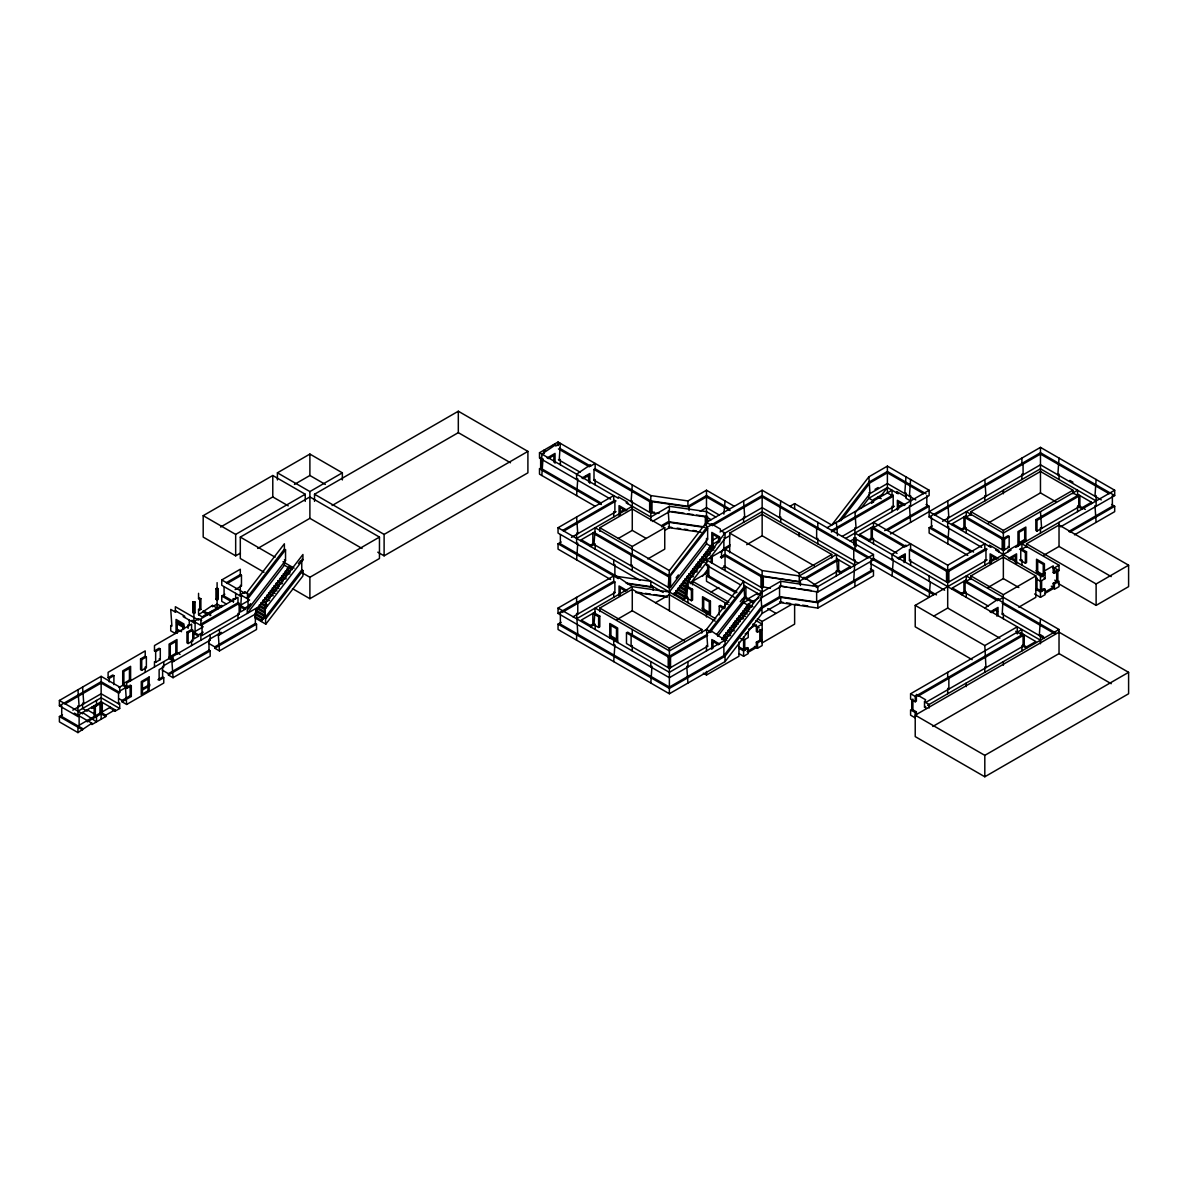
<?xml version="1.0" encoding="UTF-8"?>
<svg xmlns="http://www.w3.org/2000/svg" width="1188" height="1188" viewBox="0 0 1188 1188"><rect width="100%" height="100%" fill="white"/><g stroke="black" fill="none" stroke-linecap="round" stroke-linejoin="round"><path stroke-width="1.5" d="M247.267 597.341L284.377 549.138L284.377 543.792L247.267 591.995L248.426 608.731L247.267 608.063L250.638 603.682M248.426 598.01L285.536 549.806L284.377 549.138M248.426 608.731L285.536 560.528L285.536 549.806M284.377 561.642L284.377 565.206L247.267 613.409L247.267 608.063M257.098 609.34L289.011 567.894L289.011 566.542L292.099 568.339M254.989 617.879L265.815 624.131L264.657 607.395L266.914 604.469M298.396 563.572L300.638 560.647M265.815 608.063L302.925 559.86L302.925 554.499L265.815 602.702L265.815 608.063L264.657 607.395M265.236 616.186L261.182 621.458L261.182 620.106L254.989 616.542M264.657 618.102L301.767 569.898L301.767 560.974M265.815 618.77L302.925 570.567L301.767 569.898M265.815 624.131L302.925 575.928L302.925 570.567M659.058 513.335L650.816 512.993L594 480.175L594 469.468L595.158 468.8L651.989 501.603L689.085 506.964L706.489 496.926L706.489 527.71L707.647 528.393L707.647 539.1L670.537 587.303L668.22 587.303L669.379 570.567L706.489 522.364L762.147 490.228L873.477 554.499L873.477 559.86L817.819 591.995L779.551 585.966L779.551 596.673L760.988 607.395L723.878 655.598L669.379 687.065L560.365 624.131L560.365 613.409M669.379 575.928L706.489 527.71L762.147 495.574L933.783 594.668M707.647 528.393L669.379 577.264L592.842 533.07L592.842 543.792L669.379 587.971L670.537 587.303L670.537 576.596L594 532.402M676.121 577.873L678.378 574.947M707.647 539.1L706.489 538.431L706.489 543.792L669.379 591.995L632.268 586.634L618.354 577.264L618.354 578.601L558.048 543.792L558.048 549.138L610.617 579.492M674.012 594.668L674.012 593.332L675.868 592.263L711.122 546.465L709.266 547.534L709.266 548.871L712.355 550.653M686.768 598.024L687.926 581.274L725.036 533.07L720.403 530.397L720.403 529.061L711.122 523.7L711.122 525.037L706.489 522.364M690.183 583.709L707.053 561.805M709.295 558.88L725.036 538.431L729.684 535.758M674.012 593.332L683.293 598.693L683.293 600.029L685.149 597.609L685.149 596.272L675.868 590.926L675.868 593.599M702.509 576.225L708.137 568.918M721.636 551.395L723.878 548.47L730.071 544.906M705.924 573.982L708.167 571.057M709.889 632.595L745.916 586.634L745.916 597.341L716.646 634.541M740.228 601.722L742.47 598.811M712.102 643.599L714.359 640.688M717.73 636.308L743.599 602.702L748.232 600.029L748.232 598.693L757.513 593.332L757.513 594.668L780.709 581.274L817.819 586.634L817.819 591.995L816.646 591.327L816.646 602.034L817.819 602.702L873.477 570.567L873.477 575.928L817.819 608.063L780.709 602.702L762.147 613.409L725.036 661.627L669.379 693.762L558.048 629.491L558.048 624.131L561.137 622.349M721.888 639.604L746.376 607.796L746.376 606.459L748.232 605.375M872.319 539.1L872.319 528.393L929.135 495.574L929.135 490.228L887.391 466.127L868.844 476.834L831.734 525.037L794.624 503.608L789.975 506.296M838.476 521.636L868.844 482.194L887.391 471.473L926.046 493.792M840.762 520.834L870.002 482.863L887.391 472.824L923.655 493.748M855.375 512.563L870.002 493.569L887.391 483.531L915.755 499.896M860.973 508.479L868.844 498.262L887.391 487.54L898.217 493.792M879.521 497.772L887.391 487.54M240.407 553.103L235.669 555.836L203.193 537.095L203.193 515.666L272.78 475.497L305.242 494.238L305.242 501.381M277.413 479.952L277.413 472.824L309.89 454.068L342.352 472.824L342.352 479.952M220.597 527.041L272.78 496.926L288.238 505.85M294.416 484.422L309.89 475.497L325.349 484.422M203.193 515.666L235.669 534.407L305.242 494.238M277.413 472.824L309.89 491.565L342.352 472.824M264.033 572.215L240.303 558.509L240.303 537.095L309.89 496.926L379.462 537.095L379.462 558.509L309.89 598.693L292.486 588.639M314.523 501.381L314.523 494.238L458.316 411.226L527.903 451.395L527.903 472.824L384.11 555.836L377.784 552.182M257.707 548.47L309.89 518.339L362.073 548.47M332.105 505.524L458.316 432.64L510.498 462.771M238.298 604.232L244.951 608.063L244.951 609.399L240.303 612.072L241.461 595.337L240.303 596.005L221.755 585.298L221.755 579.937L240.303 569.23L240.303 574.591L226.388 582.625M182.789 629.714L182.789 624.665L177.22 621.443L177.22 633.234L175.364 632.164L175.364 633.501L170.73 630.828L170.73 625.467L171.889 626.135L170.73 609.399L175.364 612.072L176.522 611.404M192.753 602.034L195.084 602.034L195.084 612.741L193.926 613.409L192.753 612.741L192.753 602.034L195.084 602.034M198.559 593.332L198.559 598.693L200.876 598.693L200.876 609.399L198.559 609.399L198.559 614.76L203.193 617.433L203.193 616.097L221.755 605.375L221.755 606.726L217.107 604.039L212.474 606.726L212.474 605.375L218.265 608.731M215.949 588.639L218.265 588.639L218.265 599.361L217.107 600.029L215.949 599.361L215.949 588.639L218.265 588.639M200.876 598.693L198.559 598.693M227.235 583.471L241.461 575.259L241.461 585.966L235.135 589.619M198.559 609.399L200.876 609.399M215.949 599.361L217.107 598.693M226.388 604.039L221.755 601.366L221.755 596.005L224.844 594.223M198.559 614.76L212.474 605.375M193.926 621.458L198.559 618.77L201.648 620.552M233.353 602.257L233.353 598.693L235.669 598.693L235.669 593.332M248.04 593.777L244.951 591.995L240.303 594.668L249.584 600.029L240.303 605.375M77.948 727.234L79.121 726.566L79.121 715.859L77.948 716.527L59.4 705.806L59.4 700.46L101.143 676.343L119.706 687.065L119.706 692.426L118.548 693.094L101.143 683.041L64.88 703.979M183.101 616.542L193.926 622.794L195.084 622.126L195.084 632.833L193.926 633.501L198.559 636.174L198.559 634.838L191.981 631.051M290.243 572.081L287.154 570.299L287.154 568.963L289.011 567.894M288.387 574.487L285.298 572.705L285.298 571.369L287.154 570.299M286.531 576.908L283.442 575.126L283.442 573.774L285.298 572.705M284.675 579.313L281.586 577.531L281.586 576.195L283.442 575.126M59.4 705.806L101.143 681.704L119.706 692.426M145.218 656.266L146.376 656.934L146.376 667.641L141.728 670.329L140.57 669.661L140.57 658.939L145.218 656.266L145.218 650.905L108.108 672.334L108.108 677.695L112.741 675.007L113.9 675.675L113.9 684.615M191.595 629.491L192.753 630.16L192.753 640.867L188.12 643.54L186.962 642.871L186.962 632.164L191.595 629.491L191.595 624.131L154.485 645.559L154.485 650.905L159.133 648.232L160.291 648.9L160.291 659.607L155.658 662.295L154.485 661.627L154.485 666.973M237.986 602.702L237.986 597.341L200.876 618.77L200.876 624.131L237.986 602.702L239.144 603.37L239.144 614.092L202.034 635.506L200.876 634.838L200.876 640.198M282.833 581.719L279.729 579.937L279.729 578.601L281.586 577.531M108.108 677.695L109.266 678.363L113.9 675.675M140.57 658.939L141.728 659.607L146.376 656.934M154.485 650.905L155.658 651.573L160.291 648.9M186.962 632.164L188.12 632.833L192.753 630.16M200.876 624.131L202.034 624.799L239.144 603.37M280.977 584.14L277.873 582.343L277.873 581.006L279.729 579.937M279.121 586.545L276.017 584.763L276.017 583.427L277.873 582.343M277.264 588.951L274.161 587.169L274.161 585.832L276.017 584.763M275.408 591.372L272.319 589.575L272.319 588.238L274.161 587.169M273.552 593.777L270.463 591.995L270.463 590.659L272.319 589.575M271.696 596.183L268.607 594.401L268.607 593.064L270.463 591.995M198.559 634.838L203.193 632.164M244.951 608.063L249.584 605.375M269.839 598.604L266.751 596.807L266.751 595.47L268.607 594.401M101.143 683.041L101.143 712.503L105.791 715.176L105.791 716.527L91.877 724.561L91.877 723.21L77.948 732.595L59.4 721.873L59.4 716.527L62.489 714.731M198.559 636.174L193.926 638.862L193.926 632.164L203.193 626.804L191.981 620.329M267.983 601.009L264.894 599.227L264.894 597.876L266.751 596.807M72.795 710.127L101.143 693.762L118.548 703.801L119.706 703.133L119.706 708.494L115.058 711.167L111.969 709.385M266.127 603.415L263.038 601.633L263.038 600.296L264.894 599.227M265.815 606.726L261.182 604.039L261.182 602.702L263.038 601.633M130.606 679.432L122.72 683.976L127.354 686.664M265.503 610.023L259.326 606.459L259.326 605.108L261.182 604.039M77.948 711.167L101.143 697.772L119.706 708.494M118.934 687.51L123.567 684.837M172.26 656.726L126.656 683.041L126.656 688.401L125.497 687.733L126.656 704.469L122.022 701.796L122.022 700.46L130.145 695.767L131.304 696.435L131.304 685.728L130.145 685.06L130.145 695.767M265.206 613.32L257.469 608.865L257.469 607.528L259.326 606.459M301.975 572.69L309.89 577.264L379.462 537.095M314.523 494.238L384.11 534.407L527.903 451.395M257.469 608.865L255.613 609.934L264.894 615.295L264.894 616.631L263.038 617.701L255.301 613.231M77.948 715.176L101.143 701.796L115.058 709.83L115.058 711.167M120.047 690.881L128.586 685.951M163.513 665.785L173.745 659.875L173.745 661.226L169.097 658.538L169.097 644.074L176.982 639.53L176.982 653.994M210.157 638.862L221.369 632.387M126.656 688.401L131.304 685.728M173.047 677.695L210.157 656.266L210.157 650.905L208.999 650.237L168.414 673.67L168.414 675.007L173.047 677.695L171.889 660.959L173.047 661.627L210.157 640.198L210.157 634.838M219.438 650.905L256.534 629.491L256.534 624.131L255.375 623.462L214.79 646.896L214.79 648.232L219.438 650.905L218.265 634.169L219.438 634.838L256.534 613.409L256.534 608.063L173.047 656.266L173.047 661.627M610.617 499.153L539.501 458.093L539.501 452.732L544.134 450.059L545.292 450.727L545.292 449.391L558.048 442.025L650.816 495.574L687.926 500.935L706.489 490.228L734.318 506.296M79.507 725.007L110.425 707.142L110.425 708.494M142.115 688.847L149.851 684.392M157.974 679.699L162.608 677.026L163.766 677.695L163.766 683.041L126.656 704.469M261.182 620.106L263.038 619.037L263.038 617.701M122.022 701.796L131.304 696.435M142.115 690.183L149.851 685.728M163.766 677.695L159.133 680.368L159.133 669.661L163.766 666.973L163.766 661.627M168.414 675.007L210.157 650.905M214.79 648.232L256.534 624.131M547.148 457.959L555.034 453.4L555.034 463.246M548.307 458.627L553.875 455.405L553.875 462.147M105.791 715.176L115.058 709.83M595.158 506.296L539.501 474.161L539.501 468.8L540.659 468.131L600.965 502.94M560.365 459.429L559.206 460.098L560.365 443.362L555.732 446.035L555.732 444.698L541.817 454.068L541.817 468.8M559.593 448.262L590.525 466.127L595.158 463.439L595.158 468.8M581.942 478.036L589.827 473.492L589.827 483.323M583.1 478.705L588.669 475.497L588.669 482.224M594 480.175L595.158 479.507L595.158 484.867M640.005 580.383L558.048 533.07L558.048 527.724L613.721 495.574L613.721 500.935L614.879 501.603L614.879 512.325L613.721 511.642L613.721 517.003M562.696 530.397L614.879 500.267M563.528 531.244L616.037 500.935M558.048 543.792L561.137 541.995M571.443 537.392L616.037 511.642M619.898 512.102L624.532 509.414M576.611 538.431L632.268 506.296M599.792 531.288L599.792 527.724L632.268 508.969L664.745 527.724L664.745 549.138L647.727 558.969M581.244 541.104L581.244 539.768L595.158 531.734M689.085 510.528L689.085 506.964L687.926 506.296L650.816 500.935L649.658 501.603L649.658 512.325L654.35 512.162M594 469.468L650.816 502.272L651.989 501.603L651.989 512.325L650.816 511.642M581.244 539.768L590.525 545.129L593.451 543.436M595.158 543.792L590.525 546.465L590.525 545.129M715.77 517.003L706.489 511.642L669.379 506.296L650.816 517.003L626.091 502.717M618.354 538.431L632.268 530.397L646.183 538.431M652.375 521.473L669.379 511.642L706.489 517.003L707.647 516.335M729.684 508.969L706.489 495.574L687.926 506.296L687.926 500.935M661.894 525.348L668.22 521.695L703.563 526.789M661.642 526.819L669.379 522.364L704.722 527.457M599.792 527.724L632.268 546.465L664.745 527.724M664.745 530.397L669.379 527.724L701.187 532.313M700.163 511.286L706.489 507.632L719.141 514.939M780.709 581.274L780.709 586.634L762.147 597.341L725.036 645.559L669.379 677.695L558.048 613.409L558.048 608.063L614.879 575.259L614.879 564.538M558.048 613.409L613.721 581.274L614.879 581.942L614.879 592.664L573.017 616.824M561.954 612.503L614.879 581.942M712.28 525.705L762.147 496.926L867.997 558.033M720.017 531.957L762.147 507.632L858.508 563.261M576.611 618.77L632.268 586.634L632.268 610.736L684.451 640.867M712.666 540.213L718.859 536.649M723.492 533.961L762.147 511.642L854.915 565.206M599.792 611.627L599.792 608.063L632.268 589.307L701.841 629.477L701.841 633.056M729.684 552.717L729.684 533.07L762.147 514.33L831.734 554.499L831.734 558.063M595.158 612.072L581.244 620.106L590.525 625.467L593.614 623.685M712.666 544.238L718.859 540.659M710.513 553.073L707.409 551.291L707.409 549.94L709.266 548.871M708.657 555.479L705.553 553.697L705.553 552.361L707.409 551.291M706.801 557.885L703.697 556.103L703.697 554.766L705.553 553.697M598.633 616.765L599.792 616.097L599.792 626.804L598.633 627.472L592.842 624.131L592.842 613.409L598.633 616.765L598.633 627.472M651.989 585.966L650.816 586.634L626.091 583.07M704.944 560.305L701.841 558.509L701.841 557.172L703.697 556.103M627.249 583.739L651.989 587.303L653.148 586.634L653.148 590.213M703.088 562.711L699.999 560.929L699.999 559.593L701.841 558.509M701.232 565.117L698.143 563.335L698.143 561.998L699.999 560.929M699.376 567.537L696.287 565.74L696.287 564.404L698.143 563.335M697.519 569.943L694.431 568.161L694.431 566.825L696.287 565.74M712.28 557.84L711.122 557.172L706.489 559.86L706.489 565.206L740.51 584.852M729.684 546.465L712.28 556.504L712.28 563.201M695.663 572.349L692.574 570.567L692.574 569.23L694.431 568.161M693.807 574.769L690.718 572.972L690.718 571.636L692.574 570.567M691.951 577.175L688.862 575.393L688.862 574.042L690.718 572.972M690.094 579.581L687.006 577.799L687.006 576.462L688.862 575.393M706.489 565.206L707.647 564.538L707.647 575.259L737.02 592.218M800.415 585.521L800.415 581.942L763.305 576.596L725.036 554.499L720.403 557.172L721.562 557.84L725.036 555.836L725.036 570.567M688.238 581.986L685.149 580.204L685.149 578.868L687.006 577.799M616.81 619.661L632.268 610.736M687.926 585.298L683.293 582.625L683.293 581.274L685.149 580.204M746.688 544.683L762.147 535.758L814.329 565.874M686.07 587.704L681.437 585.031L681.437 583.694L683.293 582.625M685.773 591.015L679.581 587.436L679.581 586.1L681.437 585.031M685.461 594.312L677.724 589.842L677.724 588.506L679.581 587.436M655.464 602.702L669.379 594.668L715.235 621.146M675.868 590.926L677.724 589.842M692.574 584.852L692.574 581.274L708.033 572.349M685.61 586.634L686.768 585.966L692.574 589.307L692.574 600.029L691.416 600.697L685.61 597.341L685.61 586.634L691.416 589.976L692.574 589.307M734.318 597.341L706.489 581.274L706.489 575.928L707.647 575.259M721.562 568.562L725.036 566.542M683.293 598.693L685.149 597.609L675.868 592.263M685.61 597.341L686.768 596.673M744.757 598.01L743.599 581.274L706.489 629.477L707.647 646.227L669.379 668.309L626.477 643.54L626.477 632.833L627.635 632.164L670.537 656.934L670.537 667.641L668.22 667.641L668.22 656.934L706.489 634.838L744.757 585.966M683.293 600.029L685.149 598.96M875.021 489.337L878.11 487.54M711.122 591.995L718.859 587.525M882.758 494.238L873.477 499.599L873.477 502.272M827.086 527.724L892.025 490.228L892.025 495.574M831.734 530.397L893.198 494.906M831.348 531.957L893.198 496.257L893.198 506.964M800.415 581.942L762.147 575.928L760.988 576.596L760.988 587.303L762.147 586.634L770.373 588.327M723.878 555.167L762.147 577.264L763.305 576.596L763.305 587.303L762.147 587.971L723.878 565.874M719.245 614.983L719.245 606.058L720.403 605.375L725.036 608.063L725.036 602.702M842.158 536.427L894.356 506.296M898.217 506.741L902.85 504.068M845.648 538.431L929.135 490.228M859.563 535.758L859.563 534.407L873.477 526.373M850.281 541.104L856.088 537.763M599.792 608.063L669.379 648.232L701.841 629.477M729.684 533.07L799.257 573.24L831.734 554.499M748.232 606.726L748.232 604.039L759.058 597.787M723.878 539.545L723.878 548.47L762.147 570.567L799.257 575.928L836.367 554.499L837.525 571.235M747.608 611.983L744.52 610.201L744.52 608.865L746.376 607.796L749.465 609.578M745.767 614.404L742.663 612.607L742.663 611.271L744.52 610.201M743.911 616.81L740.807 615.028L740.807 613.676L742.663 612.607M873.477 543.792L873.477 538.431L868.844 541.104L868.844 539.768L872.319 537.763M884.689 530.62L926.818 506.296L926.818 495.574M742.055 619.215L738.951 617.433L738.951 616.097L740.807 615.028M837.525 559.192L799.257 581.274L799.257 573.24M887.391 530.397L929.135 506.296L929.135 517.003L981.704 547.356M626.477 632.833L669.379 657.603L707.647 635.506M740.198 621.621L737.095 619.839L737.095 618.503L738.951 617.433M805.063 579.269L838.683 559.86L838.683 570.567L812.785 585.521M738.342 624.042L735.238 622.26L735.238 620.908L737.095 619.839M736.486 626.447L733.397 624.665L733.397 623.329L735.238 622.26M734.63 628.853L731.541 627.071L731.541 625.734L733.397 624.665M890.48 533.961L1040.465 447.371L1114.686 490.228L1114.686 495.574L1060.572 526.819M732.773 631.274L729.684 629.477L729.684 628.14L731.541 627.071M730.917 633.679L727.828 631.897L727.828 630.561L729.684 629.477M729.061 636.085L725.972 634.303L725.972 632.966L727.828 631.897M727.205 638.505L724.116 636.709L724.116 635.372L725.972 634.303M929.135 517.003L1040.465 452.732L1114.686 495.574M725.348 640.911L722.259 639.129L722.259 637.793L724.116 636.709M934.614 515.176L1040.465 454.068L1109.206 493.748M837.911 570.121L841 571.903L850.281 566.542L850.281 567.894M816.26 587.525L873.477 554.499M748.618 629.254L756.355 624.799L756.355 631.496L757.513 632.164L762.147 629.491M757.409 618.71L762.147 621.443L791.535 604.484M745.143 633.947L748.232 632.164L748.232 637.525L743.599 640.198L740.51 638.416M967.789 555.39L929.135 533.07L929.135 527.724L932.238 525.928M942.53 521.324L1040.465 464.79L1101.291 499.896M947.697 522.364L1040.465 468.8L1096.123 500.935M970.893 515.221L970.893 511.642L1040.465 471.473L1072.942 490.228L1072.942 493.792M952.331 525.037L952.331 523.7L966.245 515.666M558.048 624.131L669.379 688.401L725.036 656.266L762.147 608.063L780.709 597.341L817.819 602.702L817.819 608.063M893.198 559.192L892.025 559.86L892.025 554.499L905.954 545.129L905.954 546.465L910.587 543.792L910.587 549.138L948.856 571.235L948.856 581.942L946.539 581.942L946.539 571.235L985.966 548.47M987.124 559.86L947.697 582.625L909.429 560.528L909.429 549.806L910.587 549.138M948.856 527.041L947.697 527.724L947.697 517.003M970.893 514.33L965.087 517.671L965.087 528.393M897.371 558.375L905.256 553.831L905.256 562.028M898.529 559.058L904.098 555.836L904.098 562.577M744.757 648.9L747.074 647.564L748.232 648.232L748.232 653.593L743.599 656.266L738.951 653.593M747.074 651.573L756.355 646.227L756.355 642.203L759.83 640.198L760.988 640.867L760.988 630.16L759.83 629.491L759.83 640.198M738.951 648.232L743.599 650.905L748.232 648.232M756.355 642.203L757.513 642.871L762.147 640.198M703.326 673.18L706.489 675.007L738.951 656.266L738.951 641.98M762.147 642.871L794.624 624.131L794.624 604.484M748.232 652.242L757.513 646.896L756.355 646.227M966.245 533.07L966.245 527.724L961.612 530.397L961.612 529.061L965.087 527.041M754.425 646.45L757.513 648.232L762.147 645.559L762.147 621.443M909.429 560.528L910.587 559.86L910.587 565.206M988.282 523.032L1040.465 492.901L1055.924 501.826M970.893 511.642L1003.355 530.397L1072.942 490.228M873.477 527.724L873.477 522.364L947.697 565.206L984.807 543.792L984.807 549.138L985.966 549.806L985.966 560.528L984.807 559.86L984.807 565.206M1035.832 519.691L1036.99 520.359L1079.892 495.574L1079.892 506.296L1036.99 531.066L1035.832 530.397L1035.832 519.691L1078.734 494.906M909.429 549.806L947.697 571.903L987.124 549.138M1003.355 539.768L1009.161 536.427L1009.161 547.133L1003.355 550.475L963.928 527.724L963.928 517.003L1003.355 539.768L1003.355 578.601L987.896 587.525M1077.575 511.657L1077.575 506.296L1078.734 505.628L1085.312 509.414M1019.17 542.693L1025.496 539.04M989.441 561.196L995.633 557.618M1017.968 544.728L1025.853 540.169M1091.49 503.608L1091.49 502.272L1082.209 507.632L1082.209 508.969L1077.575 506.296M972.155 659.667L915.22 626.804L915.22 605.375L1011.092 550.029M1015.725 547.356L1114.686 490.228M970.893 579.492L970.893 575.928L1003.355 557.172L1035.832 575.928L1035.832 597.341L1018.814 607.172M1026.551 547.356L1026.551 543.792L1059.028 525.037L1128.6 565.206L1128.6 586.634L1096.123 605.375L1058.181 583.471M952.331 589.307L952.331 587.971L966.245 579.937M970.893 578.601L965.087 581.942L965.087 592.664M1026.551 546.465L1020.759 549.806L1020.759 560.528L1021.918 559.86L1021.918 565.206M1008.686 558.375L1016.572 553.831L1016.572 563.676M1009.845 559.058L1015.413 555.836L1015.413 562.577M1019.586 549.138L1025.393 552.494L1026.551 551.826L1026.551 562.533L1025.393 563.201L1019.586 559.86M966.245 597.341L966.245 591.995L961.612 594.668L961.612 593.332L965.087 591.327M1068.68 531.511L1112.369 506.296L1112.369 495.574M1069.839 532.179L1114.686 506.296L1114.686 511.657L1074.487 534.852M933.783 616.097L947.697 608.063L999.88 638.194M1043.554 555.39L1059.028 546.465L1111.211 576.596M970.893 575.928L1003.355 594.668L1035.832 575.928M984.807 608.063L998.722 598.693L998.722 600.029L1003.355 597.341M1041.624 580.605L1041.624 591.327L1036.99 588.639L1036.99 577.932L1035.832 578.601L1040.465 581.274L1045.098 578.601L1045.098 573.24L1040.465 575.928L1040.465 590.659L1043.94 588.639L1045.098 589.307L1045.098 594.668L1040.465 597.341L1034.614 593.97M1053.221 568.562L1059.028 565.206L1021.918 543.792L1021.918 549.138M1045.098 573.24L1043.94 571.235L1053.221 565.874L1053.221 572.571L1056.696 570.567L1057.855 571.235L1057.855 581.942L1054.766 580.16M1044.044 638.253L1002.197 614.092L1003.355 594.668M1053.221 572.571L1054.38 573.24L1059.028 570.567L1059.028 565.206M990.139 611.939L998.024 607.395L998.024 615.592M991.297 612.607L996.866 609.399L996.866 616.126M1036.99 588.639L1035.832 589.307L1040.465 591.995L1045.098 589.307M1045.485 591.773L1053.221 587.303L1053.221 583.293L1056.696 581.274L1056.696 570.567M1002.197 614.092L1003.355 613.409L1003.355 618.77M1054.38 583.961L1059.028 581.274L1059.028 586.634L1054.38 589.307L1054.38 583.961L1053.221 583.293M1045.098 593.332L1054.38 587.971L1051.291 586.189M915.22 605.375L984.807 645.559L1017.27 626.804L1017.27 633.947M1026.551 543.792L1096.123 583.961L1128.6 565.206M926.818 708.494L924.502 707.142L924.502 701.796L925.66 699.791L916.379 694.431L916.379 701.128L915.22 701.796L910.587 699.108L910.587 693.762L1021.918 629.491L1021.918 634.838M910.587 693.762L915.22 696.435L1023.076 634.169M917.923 696.213L1024.234 634.838L1024.234 645.559L925.66 702.464M1043.554 636.62L1040.465 634.838L1039.307 635.506L1040.465 618.77M912.904 709.83L911.745 710.498L911.745 699.791L912.904 699.108L912.904 709.83L916.379 711.835L916.379 715.859M1023.076 644.891L1026.551 646.896L1035.832 641.535L1020.358 632.61M915.22 717.864L910.587 715.176L910.587 709.83L915.22 712.503L916.379 711.835M924.502 707.142L925.66 706.474M927.59 705.36L1059.028 629.491L1059.028 653.593L932.803 726.462M1128.6 672.334L1059.028 632.164L915.22 715.176L984.807 755.36L1128.6 672.334L1128.6 693.762L984.807 776.774L915.22 736.605L915.22 712.503M671.755 511.493L684.125 513.275M687.659 513.78L692.96 514.553M696.495 515.057L705.33 516.335L711.122 519.691M668.265 526.893L671.784 527.398M677.071 528.155L680.605 528.675M684.125 529.18L687.659 529.685M692.946 530.457L696.465 530.962M781.318 586.219L786.619 586.991M790.154 587.496L795.455 588.253M798.989 588.773L811.359 590.555M779.595 601.871L783.115 602.375M786.634 602.895L790.169 603.4M795.455 604.157L798.975 604.677M802.509 605.182L807.795 605.939M638.179 592.337L641.713 592.857M645.247 593.361L650.549 594.134M654.083 594.639L666.453 596.421M635.803 592.5L667.611 597.089M1069.839 480.412L1072.942 482.194M1111.597 504.514L1114.686 506.296M1077.575 494.238L1091.49 502.272M1072.942 492.901L1078.734 496.257L1078.734 506.964M1009.161 536.427L1008.003 535.758L1002.197 539.1L1002.197 549.806L1004.513 549.806L1004.513 539.1L965.087 516.335M1020.759 548.47L1026.551 551.826M1053.221 567.225L1059.028 570.567M1008.003 546.465L1009.161 547.133M926.046 504.514L929.135 506.296M1036.04 570.686L1043.94 575.259M905.954 496.926L896.673 491.565L896.673 492.901M952.331 523.7L961.612 529.061M1011.092 557.618L1015.725 560.305M1042.826 575.957L1036.53 572.304L1036.53 559.192L1044.415 563.736L1044.415 573.581M910.587 500.935L905.954 498.262L905.954 492.901L904.781 493.569L905.954 476.834M929.135 511.642L990.985 547.356M995.633 550.029L1042.01 576.819M1043.94 577.932L1045.098 578.601M893.198 496.257L887.391 492.901L887.391 472.824M905.256 504.826L897.371 500.267L897.371 510.112M998.024 558.375L990.139 553.831L990.139 563.676M904.098 505.494L898.529 502.272L898.529 509.013M996.866 559.058L991.297 555.836L991.297 562.577M881.214 498.708L878.11 496.926L878.11 498.262M973.596 552.049L931.466 527.724L931.466 517.003M868.844 492.901L870.002 493.569L868.844 476.834M929.135 527.724L970.893 551.826M1003.355 578.601L1018.814 587.525M1059.028 629.491L966.245 575.928L966.245 581.274M872.319 527.041L904.395 545.574M965.087 580.605L1055.924 633.056M904.781 547.133L871.16 527.724L871.16 538.431L897.059 553.385M997.564 600.697L963.928 581.274L963.928 591.995L988.282 606.058M1002.197 603.37L1055.122 633.932M901.692 556.058L904.781 557.84M994.46 609.622L997.564 611.404M859.563 534.407L868.844 539.768M952.331 587.971L961.612 593.332M854.915 533.07L1040.465 640.198M1059.028 653.593L1111.211 683.709M944.609 590.213L853.756 537.763L853.756 544.906M1015.725 631.274L1023.076 635.506L1023.076 646.227M873.091 558.286L936.486 594.891M870.388 563.424L929.135 597.341L930.293 582.402M870.388 568.785L873.477 570.567M836.367 558.509L850.281 566.542M706.489 496.926L730.071 510.528M799.257 575.928L803.89 578.601L803.89 577.264L817.819 586.634M723.878 537.763L725.036 538.431L725.036 533.07M553.415 444.698L554.573 445.366L554.573 444.03M558.434 448.93L589.367 466.795M714.968 547.341L711.122 545.129L711.122 547.802M706.489 543.792L714.211 548.247M720.403 551.826L721.562 552.494M558.434 459.652L580.086 472.141M586.263 475.72L589.367 477.502M709.266 547.534L713.914 550.207M539.501 452.732L618.354 498.262L618.354 496.926L627.635 502.272L627.635 503.608M707.409 549.94L710.513 551.737M705.553 552.361L710.201 555.034M626.937 510.172L619.052 505.628L619.052 515.458M703.697 554.766L706.801 556.548M625.779 510.84L620.21 507.632L620.21 514.359M701.841 557.172L762.147 591.995L725.036 640.198L669.379 672.334L558.048 608.063M699.999 559.593L704.633 562.266M743.599 585.298L760.602 595.114M539.501 468.8L601.351 504.514M698.143 561.998L701.232 563.78M696.287 564.404L700.92 567.092M767.73 608.612L775.645 613.171M694.431 566.825L697.519 568.606M744.757 596.673L752.865 601.366M706.489 575.928L735.862 592.886M752.865 602.702L743.599 597.341L743.599 602.702L751.321 607.172M924.502 701.796L929.135 704.469L929.135 708.048M692.574 569.23L697.208 571.903M748.232 604.039L752.865 606.726M690.718 571.636L693.807 573.418M746.376 606.459L749.465 608.241M688.862 574.042L693.495 576.729M744.52 608.865L749.168 611.538M687.006 576.462L690.094 578.244M692.574 581.274L728.942 602.271M742.663 611.271L747.311 613.944M685.149 578.868L689.783 581.541M669.379 570.567L595.158 527.724L594 544.46M687.926 581.274L728.14 604.484M755.969 620.552L762.147 624.131L757.513 626.804L757.513 632.164M740.807 613.676L745.455 616.364M683.293 581.274L687.926 583.961M738.951 616.097L743.599 618.77M752.865 624.131L759.058 627.695M681.437 583.694L687.629 587.258M719.245 606.058L723.878 608.731M737.095 618.503L740.198 620.284M679.581 586.1L685.773 589.664M735.238 620.908L738.342 622.705M677.724 588.506L685.461 592.975M733.397 623.329L736.486 625.111M576.611 533.07L577.769 533.739L576.611 517.003M702.063 608.182L709.964 612.741M731.541 625.734L734.63 627.516M558.048 527.724L715.77 618.77M729.684 628.14L734.318 630.828M650.816 585.298L663.186 592.441M727.828 630.561L730.917 632.343M651.989 587.303L650.816 586.634L650.816 581.274L613.721 575.928L613.721 581.274M725.972 632.966L730.605 635.639M724.116 635.372L727.205 637.154M617.968 577.041L560.365 543.792L560.365 534.852M738.565 646.673L744.757 650.237L744.757 639.53M722.259 637.793L726.893 640.466M626.937 590.525L619.052 585.966L619.052 595.812M719.705 644.074L711.82 639.53L711.82 649.376M625.779 591.193L620.21 587.971L620.21 594.713M718.547 644.742L712.978 641.535L712.978 648.262M614.879 592.664L613.721 591.995L613.721 597.341M707.647 646.227L706.489 645.559L706.489 650.905M594 612.741L599.792 616.097M609.281 634.956L617.196 639.53M609.771 636.575L617.656 641.134M301.767 559.192L302.925 559.86M284.377 559.86L285.536 560.528M240.303 537.095L275.096 557.172M282.996 561.746L294.075 568.131M284.377 565.206L292.099 569.676M287.154 568.963L290.243 570.745M285.298 571.369L289.946 574.042M283.442 573.774L286.531 575.571M281.586 576.195L286.234 578.868M279.729 578.601L282.833 580.383M277.873 581.006L282.521 583.694M276.017 583.427L279.121 585.209M274.161 585.832L278.809 588.506M272.319 588.238L276.953 590.926M270.463 590.659L275.096 593.332M240.303 574.591L241.461 575.259M268.607 593.064L273.24 595.737M266.751 595.47L269.839 597.252M264.894 597.876L269.528 600.564M240.303 585.298L241.461 585.966M263.038 600.296L266.127 602.078M221.755 579.937L244.951 593.332L244.951 591.995M261.182 602.702L267.359 606.281M259.326 605.108L265.503 608.687M257.469 607.528L265.206 611.983M255.613 611.271L264.894 616.631M233.353 598.693L234.511 599.361M233.561 601.484L224.072 596.005L224.072 587.08M255.301 614.582L263.038 619.037M221.755 596.005L231.021 601.366M240.303 606.726L244.951 609.399M239.144 614.092L237.986 613.409L237.986 618.77M215.949 608.731L217.107 609.399L217.107 589.307M211.316 611.404L212.474 612.072M211.316 612.741L210.157 612.072L210.157 615.651M203.193 610.736L210.929 615.206M203.193 612.072L207.841 614.76L207.841 613.409M193.926 612.072L195.084 612.741M175.364 610.736L184.645 616.097L184.645 617.433M210.157 640.198L208.999 639.53L208.999 650.237M176.522 622.126L184.259 626.581M176.908 623.685L183.101 627.249M208.613 643.317L214.79 646.896M176.908 629.031L181.556 631.719M192.753 640.867L191.595 640.198L191.595 645.559M180.086 654.44L176.982 652.643L169.097 657.202L173.745 659.875M159.133 658.939L160.291 659.607M162.221 670.106L168.414 673.67M146.376 667.641L145.218 666.973L145.218 672.334M125.809 687.11L122.72 685.328L122.72 670.864L130.606 666.305L130.606 680.769M118.934 698.663L122.022 700.46M101.143 703.133L99.985 702.464L99.985 713.171L105.791 716.527M94.966 708.939L91.877 707.142L91.877 708.494M94.966 714.285L87.229 709.83L87.229 711.167L82.596 708.494L82.596 703.133L83.754 703.801L82.596 687.065M95.352 715.859L96.51 716.527L96.51 721.873L82.596 712.503L82.596 713.84M59.4 700.46L81.051 712.949M74.369 713.112L91.877 723.21M79.121 726.566L61.717 716.527L61.717 705.806M79.507 726.789L82.596 728.571M59.4 716.527L82.596 729.907M1096.123 479.507L1094.965 496.257M1096.123 495.574L1096.123 506.296L1094.965 505.628L1096.123 522.364M1096.123 583.961L1096.123 605.375M1077.575 495.574L1077.575 490.228L1003.355 533.07L966.245 511.642L966.245 517.003M1059.028 458.093L1057.855 474.829M1059.028 474.161L1059.028 479.507M1059.028 522.364L1059.028 546.465M1054.38 567.894L1054.38 573.24M1043.242 576.195L1043.242 564.404L1037.688 561.196L1037.688 572.972M1041.624 528.393L1040.465 511.642M1040.465 447.371L1040.465 452.732M1040.465 454.068L1040.465 492.901M1040.465 527.724L1040.465 533.07M1040.465 591.995L1040.465 597.341M1040.465 634.838L1040.465 643.762M1036.99 520.359L1036.99 531.066M1026.551 646.896L1026.551 648.232L1021.918 645.559L1021.918 650.905M1025.853 541.505L1025.853 527.041L1017.968 531.6L1017.968 546.064M1025.393 552.494L1025.393 563.201M1024.695 540.837L1024.695 529.061L1019.126 532.269L1019.126 544.059M1021.918 458.093L1021.918 463.439L1023.076 464.107L1023.076 474.829L1021.918 474.161L1021.918 479.507M1017.27 546.465L1017.27 545.129L1008.003 550.475L1008.003 551.826M1003.355 490.228L1003.355 493.792M1003.355 530.397L1003.355 538.431M1003.355 661.627L1003.355 665.191M998.722 551.826L998.722 550.475L989.441 545.129L989.441 546.465M985.966 496.257L984.807 479.507M984.807 495.574L984.807 500.935M984.807 645.559L985.966 667.641L984.807 666.973L984.807 672.334M984.807 755.36L984.807 776.774M966.245 683.041L966.245 686.619M948.856 517.671L947.697 500.935M948.856 528.838L947.697 543.792M947.697 565.206L947.697 570.567M947.697 571.903L947.697 608.063M947.697 672.334L947.697 677.695L948.856 678.363L948.856 689.07L947.697 688.401L947.697 693.762M929.135 575.928L929.135 581.274M915.22 696.435L915.22 701.796M910.587 479.507L909.429 496.257M910.587 495.574L910.587 506.296L909.429 505.628L910.587 522.364M893.198 560.974L892.025 575.928M892.025 506.296L892.025 511.657M887.391 466.127L887.391 471.473M871.621 502.004L871.621 503.341L873.477 500.935L868.844 498.262L868.844 494.683M871.16 559.86L871.16 570.567L816.646 602.034L779.551 596.673L780.709 597.341L780.709 602.702M856.088 528.393L854.915 511.642M856.088 539.545L856.088 546.688M854.915 527.724L854.915 549.138L853.756 549.806L853.756 560.528L854.915 559.86L853.756 580.605L854.915 581.274L854.915 586.634M841 571.903L841 573.24L836.367 570.567L836.367 575.928M837.525 535.536L836.367 522.364M817.819 522.364L817.819 527.71L816.646 528.393L816.646 539.1L817.819 538.431L817.819 543.792M799.257 533.07L799.257 536.649M794.624 503.608L794.624 508.969M791.134 505.628L791.134 506.964M780.709 500.935L779.551 517.671M780.709 517.003L780.709 522.364M762.147 490.228L762.147 495.574M762.147 496.926L762.147 535.758M762.147 570.567L762.147 575.928M762.147 577.264L762.147 597.341L760.988 596.673L762.147 613.409M757.513 642.871L757.513 648.232M744.757 517.671L743.599 500.935M743.599 517.003L743.599 522.364M743.599 636.62L743.599 649.569M743.599 650.905L743.599 656.266M725.036 500.935L723.878 514.107M725.036 549.138L725.036 554.499M725.036 661.627L725.036 656.266L723.878 655.598L723.878 644.876L725.036 645.559L725.036 640.198L711.122 630.828L711.122 632.164L706.489 629.477L669.379 650.905L595.158 608.063L594 624.799M721.562 551.143L721.562 557.84M719.705 541.876L719.705 536.961L711.82 532.402L711.82 545.53M718.547 542.678L718.547 537.629L712.978 534.407L712.978 546.198M711.122 557.172L711.122 562.533M709.266 613.691L709.266 601.9L703.697 598.693L703.697 610.469M708.805 565.206L708.805 575.928M707.647 518.116L707.647 521.695M706.489 490.228L706.489 495.574M706.489 613.409L706.489 616.988M706.489 671.443L706.489 675.007M705.33 516.335L705.33 525.259M691.416 589.976L691.416 600.697M687.926 597.341L687.926 602.702M687.926 661.627L687.926 666.973L686.768 666.305L687.926 683.041M669.379 506.296L669.379 511.642M669.379 527.724L668.22 510.974M669.379 577.264L669.379 610.736M669.379 648.232L669.379 656.266M669.379 657.603L669.379 687.065M669.379 688.401L669.379 693.762M650.816 495.574L650.816 500.935M650.816 502.272L650.816 520.582M650.816 661.627L650.816 666.973L651.989 666.305L650.816 683.041M632.268 484.867L631.11 501.603L632.268 500.935L632.268 530.397M632.268 546.465L632.268 554.499L631.11 555.167L631.11 565.874L632.268 565.206L632.268 570.567M632.268 629.477L632.268 634.838L631.11 635.506L631.11 646.227L632.268 645.559L632.268 650.905M617.656 642.47L617.656 628.006L609.771 623.462L609.771 637.926M616.498 640.466L616.498 628.675L610.929 625.467L610.929 637.243M613.721 559.86L613.721 565.206M613.721 640.198L613.721 645.559L614.879 644.876L613.721 661.627M595.158 545.574L595.158 549.138M595.158 629.491L595.158 624.131L590.525 626.804L590.525 625.467M590.525 466.127L590.525 464.775L576.611 474.161L576.611 479.507M577.769 478.838L576.611 495.574M577.769 543.109L576.611 559.86M576.611 534.852L576.611 543.792M576.611 597.341L576.611 602.702L577.769 603.37L577.769 614.092L576.611 613.409L577.769 634.169L576.611 634.838L576.611 640.198M560.365 461.211L560.365 464.775M558.048 442.025L558.048 445.589M544.134 450.059L544.134 453.623M542.975 458.761L541.817 475.497M540.659 457.425L540.659 468.131M458.316 411.226L458.316 432.64M384.11 534.407L384.11 555.836M309.89 454.068L309.89 475.497M309.89 491.565L309.89 518.339M309.89 577.264L309.89 598.693M272.78 475.497L272.78 496.926M255.375 612.741L255.375 623.462M240.303 587.08L240.303 596.005M235.669 534.407L235.669 555.836M219.438 629.491L219.438 634.838M217.107 582.625L217.107 587.971M202.034 624.799L202.034 635.506M199.718 598.01L199.718 610.068M198.559 618.77L198.559 620.106L175.364 606.726L175.364 612.072M193.926 602.702L193.926 622.794M189.278 620.106L189.278 625.467L188.12 624.799L188.12 628.363M188.12 632.833L188.12 643.54M183.947 628.912L183.947 623.997L176.062 619.438L176.062 632.565M175.824 653.326L175.824 641.535L170.27 644.742L170.27 656.533M162.608 666.305L162.608 677.026M155.658 651.573L155.658 662.295M147.995 690.807L147.995 679.031L142.426 682.239L142.426 694.03M141.728 659.607L141.728 670.329M129.447 680.1L129.447 668.309L123.879 671.532L123.879 683.308M118.548 693.094L118.548 703.801M109.266 678.363L109.266 681.927M101.143 676.343L101.143 681.704M101.143 713.84L101.143 719.2M96.51 700.46L96.51 705.806L95.352 705.137L95.352 717.196L94.194 716.527L94.194 705.806L95.352 706.474L102.302 702.464L102.302 713.171L87.229 721.873L87.229 720.537M79.121 706.474L77.948 689.738M77.948 705.806L77.948 716.527M77.948 725.898L77.948 732.595M149.153 677.026L141.268 681.57L141.268 694.698L149.153 690.139L149.153 677.026M710.424 601.232L702.539 596.673L702.539 609.8L710.424 614.359L710.424 601.232"/></g></svg>
